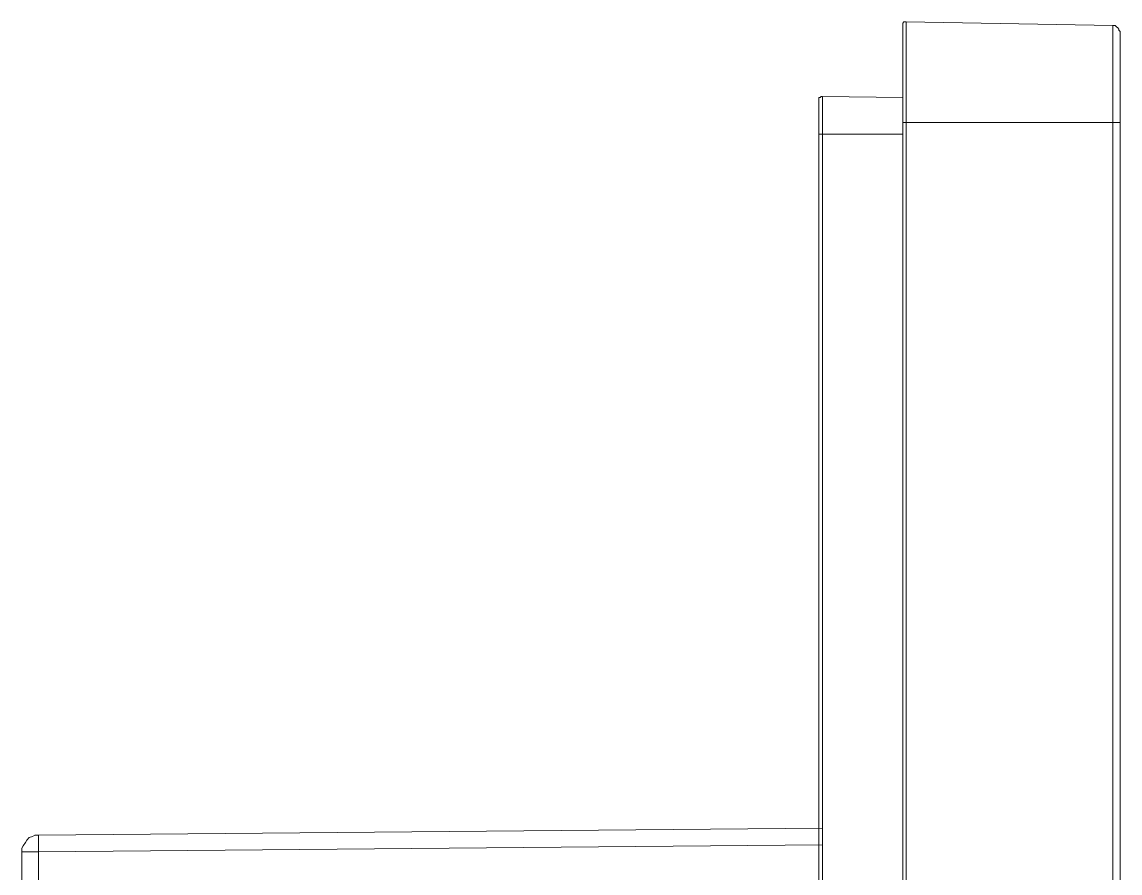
# Model space of a CAD drawing. Header units: centimetres. Extents: x -12.5 to 12.5, y -6.1 to 6.1.
# Drawn here: x 8.392 to 11.673, y 3.573 to 6.114 of the extents above; entities that cross this region are included whole.
import ezdxf

# ---------------------------------------------------------------- set-up
doc = ezdxf.new("R2010")
doc.units = ezdxf.units.CM
doc.header["$MEASUREMENT"] = 0
doc.layers.add('Camada 1', color=7, linetype='Continuous')

msp = doc.modelspace()

# ---------------------------------------------------------------- linework, layer by layer
at = {"layer": 'Camada 1', "color": 251, "lineweight": 9}
for points, knots in [([(11.02362, 6.10356), (11.02362, 6.10356), (11.02362, 6.10709), (11.02362, 6.10709), (11.02362, 6.10709), (11.02362, 6.11063), (11.02362, 6.11063), (11.02362, 6.11063), (11.02714, 6.11415), (11.02714, 6.11415), (11.02714, 6.11415), (11.03067, 6.11415), (11.03067, 6.11415), (11.03067, 6.11415), (11.0342, 6.11415), (11.0342, 6.11415)], [0, 0, 0, 0, 0.2, 0.2, 0.2, 0.4, 0.4, 0.4, 0.6, 0.6, 0.6, 0.8, 0.8, 0.8, 1, 1, 1, 1]), ([(11.02362, 5.81417), (11.02362, 5.81417), (11.02362, 5.87064), (11.02362, 5.87064), (11.02362, 5.87064), (11.02362, 5.92711), (11.02362, 5.92711), (11.02362, 5.92711), (11.02362, 5.97651), (11.02362, 5.97651), (11.02362, 5.97651), (11.02362, 6.01886), (11.02362, 6.01886), (11.02362, 6.01886), (11.02362, 6.05415), (11.02362, 6.05415), (11.02362, 6.05415), (11.02362, 6.08238), (11.02362, 6.08238), (11.02362, 6.08238), (11.02362, 6.10003), (11.02362, 6.10003), (11.02362, 6.10003), (11.02362, 6.10356), (11.02362, 6.10356)], [0, 0, 0, 0, 0.125, 0.125, 0.125, 0.25, 0.25, 0.25, 0.375, 0.375, 0.375, 0.5, 0.5, 0.5, 0.625, 0.625, 0.625, 0.75, 0.75, 0.75, 0.875, 0.875, 0.875, 1, 1, 1, 1]), ([(11.0342, 6.11415), (11.0342, 6.11415), (11.0342, 6.10709), (11.0342, 6.10709), (11.0342, 6.10709), (11.0342, 6.09298), (11.0342, 6.09298), (11.0342, 6.09298), (11.0342, 6.06474), (11.0342, 6.06474), (11.0342, 6.06474), (11.0342, 6.02592), (11.0342, 6.02592), (11.0342, 6.02592), (11.0342, 5.98005), (11.0342, 5.98005), (11.0342, 5.98005), (11.0342, 5.93064), (11.0342, 5.93064), (11.0342, 5.93064), (11.0342, 5.87417), (11.0342, 5.87417), (11.0342, 5.87417), (11.0342, 5.81417), (11.0342, 5.81417)], [0, 0, 0, 0, 0.125, 0.125, 0.125, 0.25, 0.25, 0.25, 0.375, 0.375, 0.375, 0.5, 0.5, 0.5, 0.625, 0.625, 0.625, 0.75, 0.75, 0.75, 0.875, 0.875, 0.875, 1, 1, 1, 1]), ([(11.6518, 5.81417), (11.6518, 5.81417), (11.6518, 5.87064), (11.6518, 5.87064), (11.6518, 5.87064), (11.6518, 5.92357), (11.6518, 5.92357), (11.6518, 5.92357), (11.6518, 5.97651), (11.6518, 5.97651), (11.6518, 5.97651), (11.6518, 6.01886), (11.6518, 6.01886), (11.6518, 6.01886), (11.6518, 6.05415), (11.6518, 6.05415), (11.6518, 6.05415), (11.6518, 6.08238), (11.6518, 6.08238), (11.6518, 6.08238), (11.6518, 6.0965), (11.6518, 6.0965), (11.6518, 6.0965), (11.6518, 6.10356), (11.6518, 6.10356)], [0, 0, 0, 0, 0.125, 0.125, 0.125, 0.25, 0.25, 0.25, 0.375, 0.375, 0.375, 0.5, 0.5, 0.5, 0.625, 0.625, 0.625, 0.75, 0.75, 0.75, 0.875, 0.875, 0.875, 1, 1, 1, 1]), ([(11.67298, 6.08238), (11.67298, 6.08238), (11.67298, 6.08592), (11.67298, 6.08592), (11.67298, 6.08592), (11.66944, 6.08945), (11.66944, 6.08945), (11.66944, 6.08945), (11.66944, 6.09298), (11.66944, 6.09298), (11.66944, 6.09298), (11.66591, 6.0965), (11.66591, 6.0965), (11.66591, 6.0965), (11.66238, 6.10003), (11.66238, 6.10003), (11.66238, 6.10003), (11.65886, 6.10356), (11.65886, 6.10356), (11.65886, 6.10356), (11.65533, 6.10356), (11.65533, 6.10356), (11.65533, 6.10356), (11.6518, 6.10356), (11.6518, 6.10356)], [0, 0, 0, 0, 0.125, 0.125, 0.125, 0.25, 0.25, 0.25, 0.375, 0.375, 0.375, 0.5, 0.5, 0.5, 0.625, 0.625, 0.625, 0.75, 0.75, 0.75, 0.875, 0.875, 0.875, 1, 1, 1, 1]), ([(11.67298, 6.08238), (11.67298, 6.08238), (11.67298, 6.07886), (11.67298, 6.07886), (11.67298, 6.07886), (11.67298, 6.06474), (11.67298, 6.06474), (11.67298, 6.06474), (11.67298, 6.04004), (11.67298, 6.04004), (11.67298, 6.04004), (11.67298, 6.00475), (11.67298, 6.00475), (11.67298, 6.00475), (11.67298, 5.9624), (11.67298, 5.9624), (11.67298, 5.9624), (11.67298, 5.91652), (11.67298, 5.91652), (11.67298, 5.91652), (11.67298, 5.86711), (11.67298, 5.86711), (11.67298, 5.86711), (11.67298, 5.81417), (11.67298, 5.81417)], [0, 0, 0, 0, 0.125, 0.125, 0.125, 0.25, 0.25, 0.25, 0.375, 0.375, 0.375, 0.5, 0.5, 0.5, 0.625, 0.625, 0.625, 0.75, 0.75, 0.75, 0.875, 0.875, 0.875, 1, 1, 1, 1]), ([(10.78363, 5.89181), (10.78363, 5.89181), (10.7801, 5.89181), (10.7801, 5.89181), (10.7801, 5.89181), (10.77657, 5.88828), (10.77657, 5.88828), (10.77657, 5.88828), (10.77304, 5.88828), (10.77304, 5.88828), (10.77304, 5.88828), (10.77304, 5.88476), (10.77304, 5.88476), (10.77304, 5.88476), (10.77304, 5.88123), (10.77304, 5.88123)], [0, 0, 0, 0, 0.2, 0.2, 0.2, 0.4, 0.4, 0.4, 0.6, 0.6, 0.6, 0.8, 0.8, 0.8, 1, 1, 1, 1]), ([(10.77304, 5.77888), (10.77304, 5.77888), (10.77304, 5.80006), (10.77304, 5.80006), (10.77304, 5.80006), (10.77304, 5.8177), (10.77304, 5.8177), (10.77304, 5.8177), (10.77304, 5.83535), (10.77304, 5.83535), (10.77304, 5.83535), (10.77304, 5.853), (10.77304, 5.853), (10.77304, 5.853), (10.77304, 5.86358), (10.77304, 5.86358), (10.77304, 5.86358), (10.77304, 5.87417), (10.77304, 5.87417), (10.77304, 5.87417), (10.77304, 5.88123), (10.77304, 5.88123)], [0, 0, 0, 0, 0.1428571, 0.1428571, 0.1428571, 0.2857143, 0.2857143, 0.2857143, 0.4285714, 0.4285714, 0.4285714, 0.5714286, 0.5714286, 0.5714286, 0.7142857, 0.7142857, 0.7142857, 0.8571429, 0.8571429, 0.8571429, 1, 1, 1, 1]), ([(10.78363, 5.89181), (10.78363, 5.89181), (10.78363, 5.88828), (10.78363, 5.88828), (10.78363, 5.88828), (10.78363, 5.88476), (10.78363, 5.88476), (10.78363, 5.88476), (10.78363, 5.87417), (10.78363, 5.87417), (10.78363, 5.87417), (10.78363, 5.86005), (10.78363, 5.86005), (10.78363, 5.86005), (10.78363, 5.8424), (10.78363, 5.8424), (10.78363, 5.8424), (10.78363, 5.82123), (10.78363, 5.82123), (10.78363, 5.82123), (10.78363, 5.80006), (10.78363, 5.80006), (10.78363, 5.80006), (10.78363, 5.77888), (10.78363, 5.77888)], [0, 0, 0, 0, 0.125, 0.125, 0.125, 0.25, 0.25, 0.25, 0.375, 0.375, 0.375, 0.5, 0.5, 0.5, 0.625, 0.625, 0.625, 0.75, 0.75, 0.75, 0.875, 0.875, 0.875, 1, 1, 1, 1]), ([(11.02362, 5.81417), (11.02362, 5.81417), (11.02362, 5.81417), (11.02362, 5.81417), (11.02362, 5.81417), (11.02714, 5.81417), (11.02714, 5.81417), (11.02714, 5.81417), (11.03067, 5.81417), (11.03067, 5.81417), (11.03067, 5.81417), (11.0342, 5.81417), (11.0342, 5.81417)], [0, 0, 0, 0, 0.25, 0.25, 0.25, 0.5, 0.5, 0.5, 0.75, 0.75, 0.75, 1, 1, 1, 1]), ([(11.67298, 5.81417), (11.67298, 5.81417), (11.67298, 5.81417), (11.67298, 5.81417), (11.67298, 5.81417), (11.66944, 5.81417), (11.66944, 5.81417), (11.66944, 5.81417), (11.66591, 5.81417), (11.66591, 5.81417), (11.66591, 5.81417), (11.66238, 5.81417), (11.66238, 5.81417), (11.66238, 5.81417), (11.65886, 5.81417), (11.65886, 5.81417), (11.65886, 5.81417), (11.65533, 5.81417), (11.65533, 5.81417), (11.65533, 5.81417), (11.6518, 5.81417), (11.6518, 5.81417)], [0, 0, 0, 0, 0.1428571, 0.1428571, 0.1428571, 0.2857143, 0.2857143, 0.2857143, 0.4285714, 0.4285714, 0.4285714, 0.5714286, 0.5714286, 0.5714286, 0.7142857, 0.7142857, 0.7142857, 0.8571429, 0.8571429, 0.8571429, 1, 1, 1, 1]), ([(10.78363, 5.77888), (10.78363, 5.77888), (10.7801, 5.77888), (10.7801, 5.77888), (10.7801, 5.77888), (10.77657, 5.77888), (10.77657, 5.77888), (10.77657, 5.77888), (10.77304, 5.77888), (10.77304, 5.77888)], [0, 0, 0, 0, 0.3333333, 0.3333333, 0.3333333, 0.6666667, 0.6666667, 0.6666667, 1, 1, 1, 1]), ([(8.39215, 3.63622), (8.39215, 3.63622), (8.39215, 3.6468), (8.39215, 3.6468), (8.39215, 3.6468), (8.39568, 3.65386), (8.39568, 3.65386), (8.39568, 3.65386), (8.40273, 3.66444), (8.40273, 3.66444), (8.40273, 3.66444), (8.40626, 3.67149), (8.40626, 3.67149), (8.40626, 3.67149), (8.41332, 3.67855), (8.41332, 3.67855), (8.41332, 3.67855), (8.4239, 3.68208), (8.4239, 3.68208), (8.4239, 3.68208), (8.43096, 3.68561), (8.43096, 3.68561), (8.43096, 3.68561), (8.44154, 3.68561), (8.44154, 3.68561)], [0, 0, 0, 0, 0.125, 0.125, 0.125, 0.25, 0.25, 0.25, 0.375, 0.375, 0.375, 0.5, 0.5, 0.5, 0.625, 0.625, 0.625, 0.75, 0.75, 0.75, 0.875, 0.875, 0.875, 1, 1, 1, 1]), ([(8.44154, 3.68561), (8.44154, 3.68561), (8.44154, 3.68561), (8.44154, 3.68561), (8.44154, 3.68561), (8.44154, 3.68208), (8.44154, 3.68208), (8.44154, 3.68208), (8.44154, 3.67855), (8.44154, 3.67855), (8.44154, 3.67855), (8.44154, 3.67149), (8.44154, 3.67149), (8.44154, 3.67149), (8.44154, 3.66444), (8.44154, 3.66444), (8.44154, 3.66444), (8.44154, 3.65386), (8.44154, 3.65386), (8.44154, 3.65386), (8.44154, 3.6468), (8.44154, 3.6468), (8.44154, 3.6468), (8.44154, 3.63622), (8.44154, 3.63622)], [0, 0, 0, 0, 0.125, 0.125, 0.125, 0.25, 0.25, 0.25, 0.375, 0.375, 0.375, 0.5, 0.5, 0.5, 0.625, 0.625, 0.625, 0.75, 0.75, 0.75, 0.875, 0.875, 0.875, 1, 1, 1, 1]), ([(10.78363, 3.65738), (10.78363, 3.65738), (10.78363, 3.66797), (10.78363, 3.66797), (10.78363, 3.66797), (10.78363, 3.67502), (10.78363, 3.67502), (10.78363, 3.67502), (10.78363, 3.68561), (10.78363, 3.68561), (10.78363, 3.68561), (10.78363, 3.69266), (10.78363, 3.69266), (10.78363, 3.69266), (10.78363, 3.69972), (10.78363, 3.69972), (10.78363, 3.69972), (10.78363, 3.70324), (10.78363, 3.70324), (10.78363, 3.70324), (10.78363, 3.70677), (10.78363, 3.70677)], [0, 0, 0, 0, 0.1428571, 0.1428571, 0.1428571, 0.2857143, 0.2857143, 0.2857143, 0.4285714, 0.4285714, 0.4285714, 0.5714286, 0.5714286, 0.5714286, 0.7142857, 0.7142857, 0.7142857, 0.8571429, 0.8571429, 0.8571429, 1, 1, 1, 1]), ([(8.39215, 3.63622), (8.39215, 3.63622), (8.39215, 3.63622), (8.39215, 3.63622), (8.39215, 3.63622), (8.39568, 3.63622), (8.39568, 3.63622), (8.39568, 3.63622), (8.40273, 3.63622), (8.40273, 3.63622), (8.40273, 3.63622), (8.40626, 3.63622), (8.40626, 3.63622), (8.40626, 3.63622), (8.41332, 3.63622), (8.41332, 3.63622), (8.41332, 3.63622), (8.4239, 3.63622), (8.4239, 3.63622), (8.4239, 3.63622), (8.43096, 3.63622), (8.43096, 3.63622), (8.43096, 3.63622), (8.44154, 3.63622), (8.44154, 3.63622)], [0, 0, 0, 0, 0.125, 0.125, 0.125, 0.25, 0.25, 0.25, 0.375, 0.375, 0.375, 0.5, 0.5, 0.5, 0.625, 0.625, 0.625, 0.75, 0.75, 0.75, 0.875, 0.875, 0.875, 1, 1, 1, 1])]:
    msp.add_open_spline(points, degree=3, knots=knots, dxfattribs=at)
for points in [[(11.6518, 6.10356), (11.6518, 6.10356), (11.0342, 6.11415), (11.0342, 6.11415)], [(10.78363, 5.89181), (10.78363, 5.89181), (11.02362, 5.88828), (11.02362, 5.88828)], [(11.02362, -5.82844), (11.02362, -5.82844), (11.02362, 5.81417), (11.02362, 5.81417)], [(11.0342, 5.81417), (11.0342, 5.81417), (11.0342, -5.82844), (11.0342, -5.82844)], [(11.6518, 5.81417), (11.6518, 5.81417), (11.0342, 5.81417), (11.0342, 5.81417)], [(11.6518, -5.82844), (11.6518, -5.82844), (11.6518, 5.81417), (11.6518, 5.81417)], [(11.67298, 5.81417), (11.67298, 5.81417), (11.67298, -5.82844), (11.67298, -5.82844)], [(10.77304, -2.02756), (10.77304, -2.02756), (10.77304, 5.77888), (10.77304, 5.77888)], [(10.78363, 5.77888), (10.78363, 5.77888), (10.78363, -2.02756), (10.78363, -2.02756)], [(10.78363, 5.77888), (10.78363, 5.77888), (11.02362, 5.77888), (11.02362, 5.77888)], [(8.44154, 3.68561), (8.44154, 3.68561), (10.78363, 3.70677), (10.78363, 3.70677)], [(10.78363, 3.65738), (10.78363, 3.65738), (8.44154, 3.63622), (8.44154, 3.63622)], [(10.78363, -3.69098), (10.78363, -3.69098), (10.78363, 3.65738), (10.78363, 3.65738)], [(8.39215, 3.49158), (8.39215, 3.49158), (8.39215, 3.63622), (8.39215, 3.63622)], [(8.44154, 3.63622), (8.44154, 3.63622), (8.44154, 3.49158), (8.44154, 3.49158)]]:
    msp.add_open_spline(points, degree=3, dxfattribs=at)

doc.saveas('drawing.dxf')
